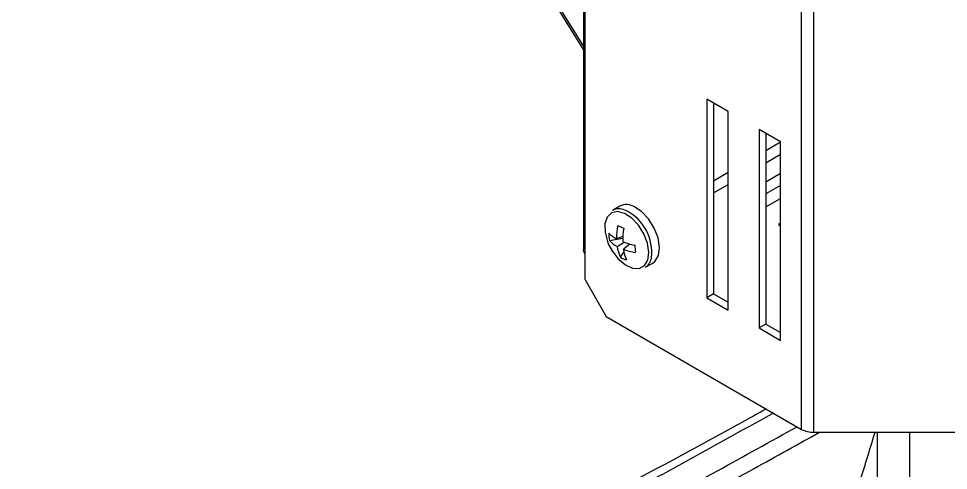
# Model space of a CAD drawing. Extents: x 7 to 135, y 1 to 99.
# Drawn here: x 16.467 to 20.295, y 12.145 to 14.004 of the extents above; entities that cross this region are included whole.
import ezdxf

# ---------------------------------------------------------------- set-up
doc = ezdxf.new("R2010")
doc.units = 0
doc.header["$MEASUREMENT"] = 0
doc.layers.add('OBJECT', color=7, linetype='CONTINUOUS')

msp = doc.modelspace()

# ---------------------------------------------------------------- linework, layer by layer
at = {"layer": 'OBJECT'}
for p, q in [((18.7976, 18.2596), (18.7976, 12.9317)), ((18.7925, 18.2351), (18.7925, 13.0542)), ((19.6904, 12.3142), (19.6904, 17.8463)), ((19.7399, 12.3024), (19.7399, 17.8345)), ((18.7925, 13.8771), (18.6797, 14.0572)), ((18.685, 14.0604), (18.7925, 13.8888)), ((19.2997, 13.6723), (19.2997, 12.8558)), ((19.3881, 13.6213), (19.2997, 13.6723)), ((19.328, 13.656), (19.328, 12.8721)), ((19.3881, 12.8048), (19.3881, 13.6213)), ((19.5154, 13.5478), (19.5154, 12.7313)), ((19.6037, 13.4968), (19.5154, 13.5478)), ((19.5436, 13.5315), (19.5436, 12.7476)), ((19.6037, 13.495), (19.5436, 13.4603)), ((19.6037, 12.6803), (19.6037, 13.4968)), ((19.5436, 13.4113), (19.6037, 13.446)), ((19.3881, 13.3705), (19.328, 13.3358)), ((19.6037, 13.3664), (19.5436, 13.3317)), ((19.328, 13.2868), (19.3881, 13.3215)), ((19.6037, 13.3174), (19.5436, 13.2827)), ((19.5436, 13.2297), (19.6037, 13.2644)), ((18.9423, 13.2324), (18.9116, 13.2146)), ((18.9693, 13.213), (18.962, 13.2161)), ((19.6037, 13.1623), (19.5949, 13.1572)), ((19.5949, 13.1572), (19.6037, 13.1521)), ((18.8989, 13.0916), (18.9539, 13.1014)), ((18.9542, 13.1079), (18.928, 13.0981)), ((18.9307, 13.0667), (18.9597, 13.084)), ((18.983, 13.0767), (18.9565, 13.0549)), ((18.9787, 13.0732), (18.9814, 13.0771)), ((18.9448, 13.0221), (18.9587, 13.043)), ((19.0466, 12.9808), (19.0773, 12.9985)), ((18.7976, 12.9317), (18.886, 12.7786)), ((19.328, 12.8721), (19.2997, 12.8558)), ((19.328, 12.8721), (19.3881, 12.8374)), ((19.2997, 12.8558), (19.3881, 12.8048)), ((18.886, 12.7786), (19.6904, 12.3142)), ((19.5436, 12.7476), (19.5154, 12.7313)), ((19.5436, 12.7476), (19.6037, 12.7129)), ((19.5154, 12.7313), (19.6037, 12.6803)), ((19.7399, 12.3024), (20.3444, 12.3024)), ((20.0011, 12.3024), (20.0011, 10.679)), ((20.1341, 12.3024), (20.1341, 10.6023))]:
    msp.add_line(p, q, dxfattribs=at)
at = {"layer": 'OBJECT', "flags": 128}
for points in [[(18.9612, 13.2027), (18.9323, 13.2102), (18.9075, 13.205), (18.8896, 13.1876), (18.8804, 13.16), (18.881, 13.125), (18.8913, 13.0866), (18.896, 13.0752)], [(19.0773, 12.9985), (19.0863, 13.0053), (19.1007, 13.0293), (19.1052, 13.0625), (19.0994, 13.1015), (19.0839, 13.1421), (19.0604, 13.1797), (19.0314, 13.2104), (19, 13.2307)], [(18.9181, 13.0371), (18.9356, 13.0158), (18.9648, 12.9911), (18.9946, 12.9775), (19.0218, 12.9763), (19.0434, 12.9877), (19.0572, 13.0106), (19.0615, 13.0423), (19.056, 13.0795), (19.0412, 13.1181), (19.0187, 13.154), (18.9911, 13.1833), (18.9612, 13.2027), (18.9612, 13.2027)], [(18.7976, 13.0368), (18.7942, 13.044), (18.7925, 13.0542)], [(18.896, 13.0752), (18.9102, 13.0488), (18.9181, 13.0371)]]:
    msp.add_lwpolyline(points, dxfattribs=at)
at = {"layer": 'OBJECT'}
for centre, radius, start, end in [((18.9382, 13.1647), 0.0566, 65.2018, 118.0274), ((18.9697, 13.1801), 0.059, 59.077, 117.7087), ((18.8824, 13.0428), 0.1911, 352.9458, 62.9613), ((19.1782, 13.0992), 0.2501, 167.7418, 180.2682), ((20.2012, 15.8855), 3.0127, 245.1213, 245.6252), ((19.2623, 13.0917), 0.3085, 170.7435, 181.0113), ((18.9916, 13.2194), 0.1369, 225.9762, 242.3502), ((19.0501, 13.1192), 0.1537, 179.3668, 190.3264), ((18.9897, 13.1747), 0.123, 222.441, 241.3492), ((19.0973, 13.166), 0.2208, 204.276, 215.7186), ((19.0871, 13.0915), 0.1583, 189.01, 206.0152), ((19.0686, 13.3875), 0.3224, 249.1504, 258.3897), ((19.1284, 13.0796), 0.1737, 188.1999, 203.2742), ((19.0414, 13.2891), 0.2492, 250.0753, 261.8698), ((20.0627, 13.1468), 1.0617, 184.0544, 185.6385), ((19.0093, 13.1311), 0.1267, 239.3694, 251.3771), ((19.015, 13.0295), 0.058, 302.9922, 349.8891), ((19.7379, 12.4034), 0.101, 241.9601, 271.1439)]:
    msp.add_arc(centre, radius, start, end, dxfattribs=at)
for points, knots in [([(14.7132, 13.6045), (15.0588, 13.8476), (15.7501, 14.3338), (16.7917, 15.0195), (17.8059, 15.6575), (18.4735, 16.0476), (18.7925, 16.234)], [0, 0, 0, 0, 0.255394, 0.510845, 0.766264, 1, 1, 1, 1]), ([(18.7925, 16.2111), (18.6244, 16.1136), (18.2567, 15.9002), (17.6913, 15.5578), (17.0913, 15.1837), (16.4869, 14.7947), (15.8844, 14.3943), (15.2963, 13.9925), (14.9126, 13.7209), (14.7243, 13.5876)], [0, 0, 0, 0, 0.1235284, 0.2701457, 0.4156716, 0.5651885, 0.7154908, 0.8604278, 1, 1, 1, 1]), ([(14.6888, 13.5159), (14.7524, 13.4722), (14.8807, 13.384), (15.0715, 13.2263), (15.2609, 13.0492), (15.4464, 12.8521), (15.6254, 12.6373), (15.7947, 12.408), (15.952, 12.1672), (16.0954, 11.9179), (16.2228, 11.6645), (16.3329, 11.4105), (16.4265, 11.1587), (16.4747, 10.9929), (16.4986, 10.9106)], [0, 0, 0, 0, 0.080321, 0.16194, 0.244772, 0.329378, 0.414487, 0.5, 0.585518, 0.670628, 0.755228, 0.838066, 0.919682, 1, 1, 1, 1]), ([(15.6143, 12.6226), (15.6782, 12.538), (15.8063, 12.3681), (15.98, 12.0933), (16.1378, 11.8072), (16.275, 11.5133), (16.3919, 11.2167), (16.4502, 11.0201), (16.4793, 10.9222)], [0, 0, 0, 0, 0.165461, 0.332207, 0.5, 0.667784, 0.834534, 1, 1, 1, 1]), ([(16.5837, 10.8961), (16.7762, 10.9867), (17.1681, 11.1713), (17.7566, 11.4602), (18.3421, 11.7564), (18.9184, 12.0588), (19.3158, 12.2714), (19.5225, 12.3869), (19.5438, 12.3989)], [0, 0, 0, 0, 0.1891529, 0.3851664, 0.5880463, 0.7814733, 0.9774271, 1, 1, 1, 1]), ([(19.5743, 12.3813), (19.3641, 12.2647), (18.7814, 11.9415), (17.7923, 11.4347), (16.9979, 11.0564), (16.601, 10.8674)], [0, 0, 0, 0, 0.220185, 0.61043, 1, 1, 1, 1]), ([(16.6235, 10.775), (17.029, 10.9677), (17.8404, 11.3533), (18.8545, 11.8723), (19.4531, 12.2041), (19.6716, 12.3251)], [0, 0, 0, 0, 0.388118, 0.776745, 1, 1, 1, 1]), ([(16.6541, 10.7228), (16.843, 10.8114), (17.2273, 10.9916), (17.8042, 11.2734), (18.3781, 11.5621), (18.9437, 11.8566), (19.4031, 12.1017), (19.6744, 12.2526), (19.7639, 12.3024)], [0, 0, 0, 0, 0.176451, 0.358939, 0.547468, 0.727662, 0.91017, 1, 1, 1, 1]), ([(19.822, 11.8042), (19.8599, 11.904), (19.9223, 12.0681), (19.9729, 12.2364), (19.9928, 12.3024)], [0, 0, 0, 0, 0.608137, 1, 1, 1, 1])]:
    msp.add_open_spline(points, degree=3, knots=knots, dxfattribs=at)

doc.saveas('drawing.dxf')
